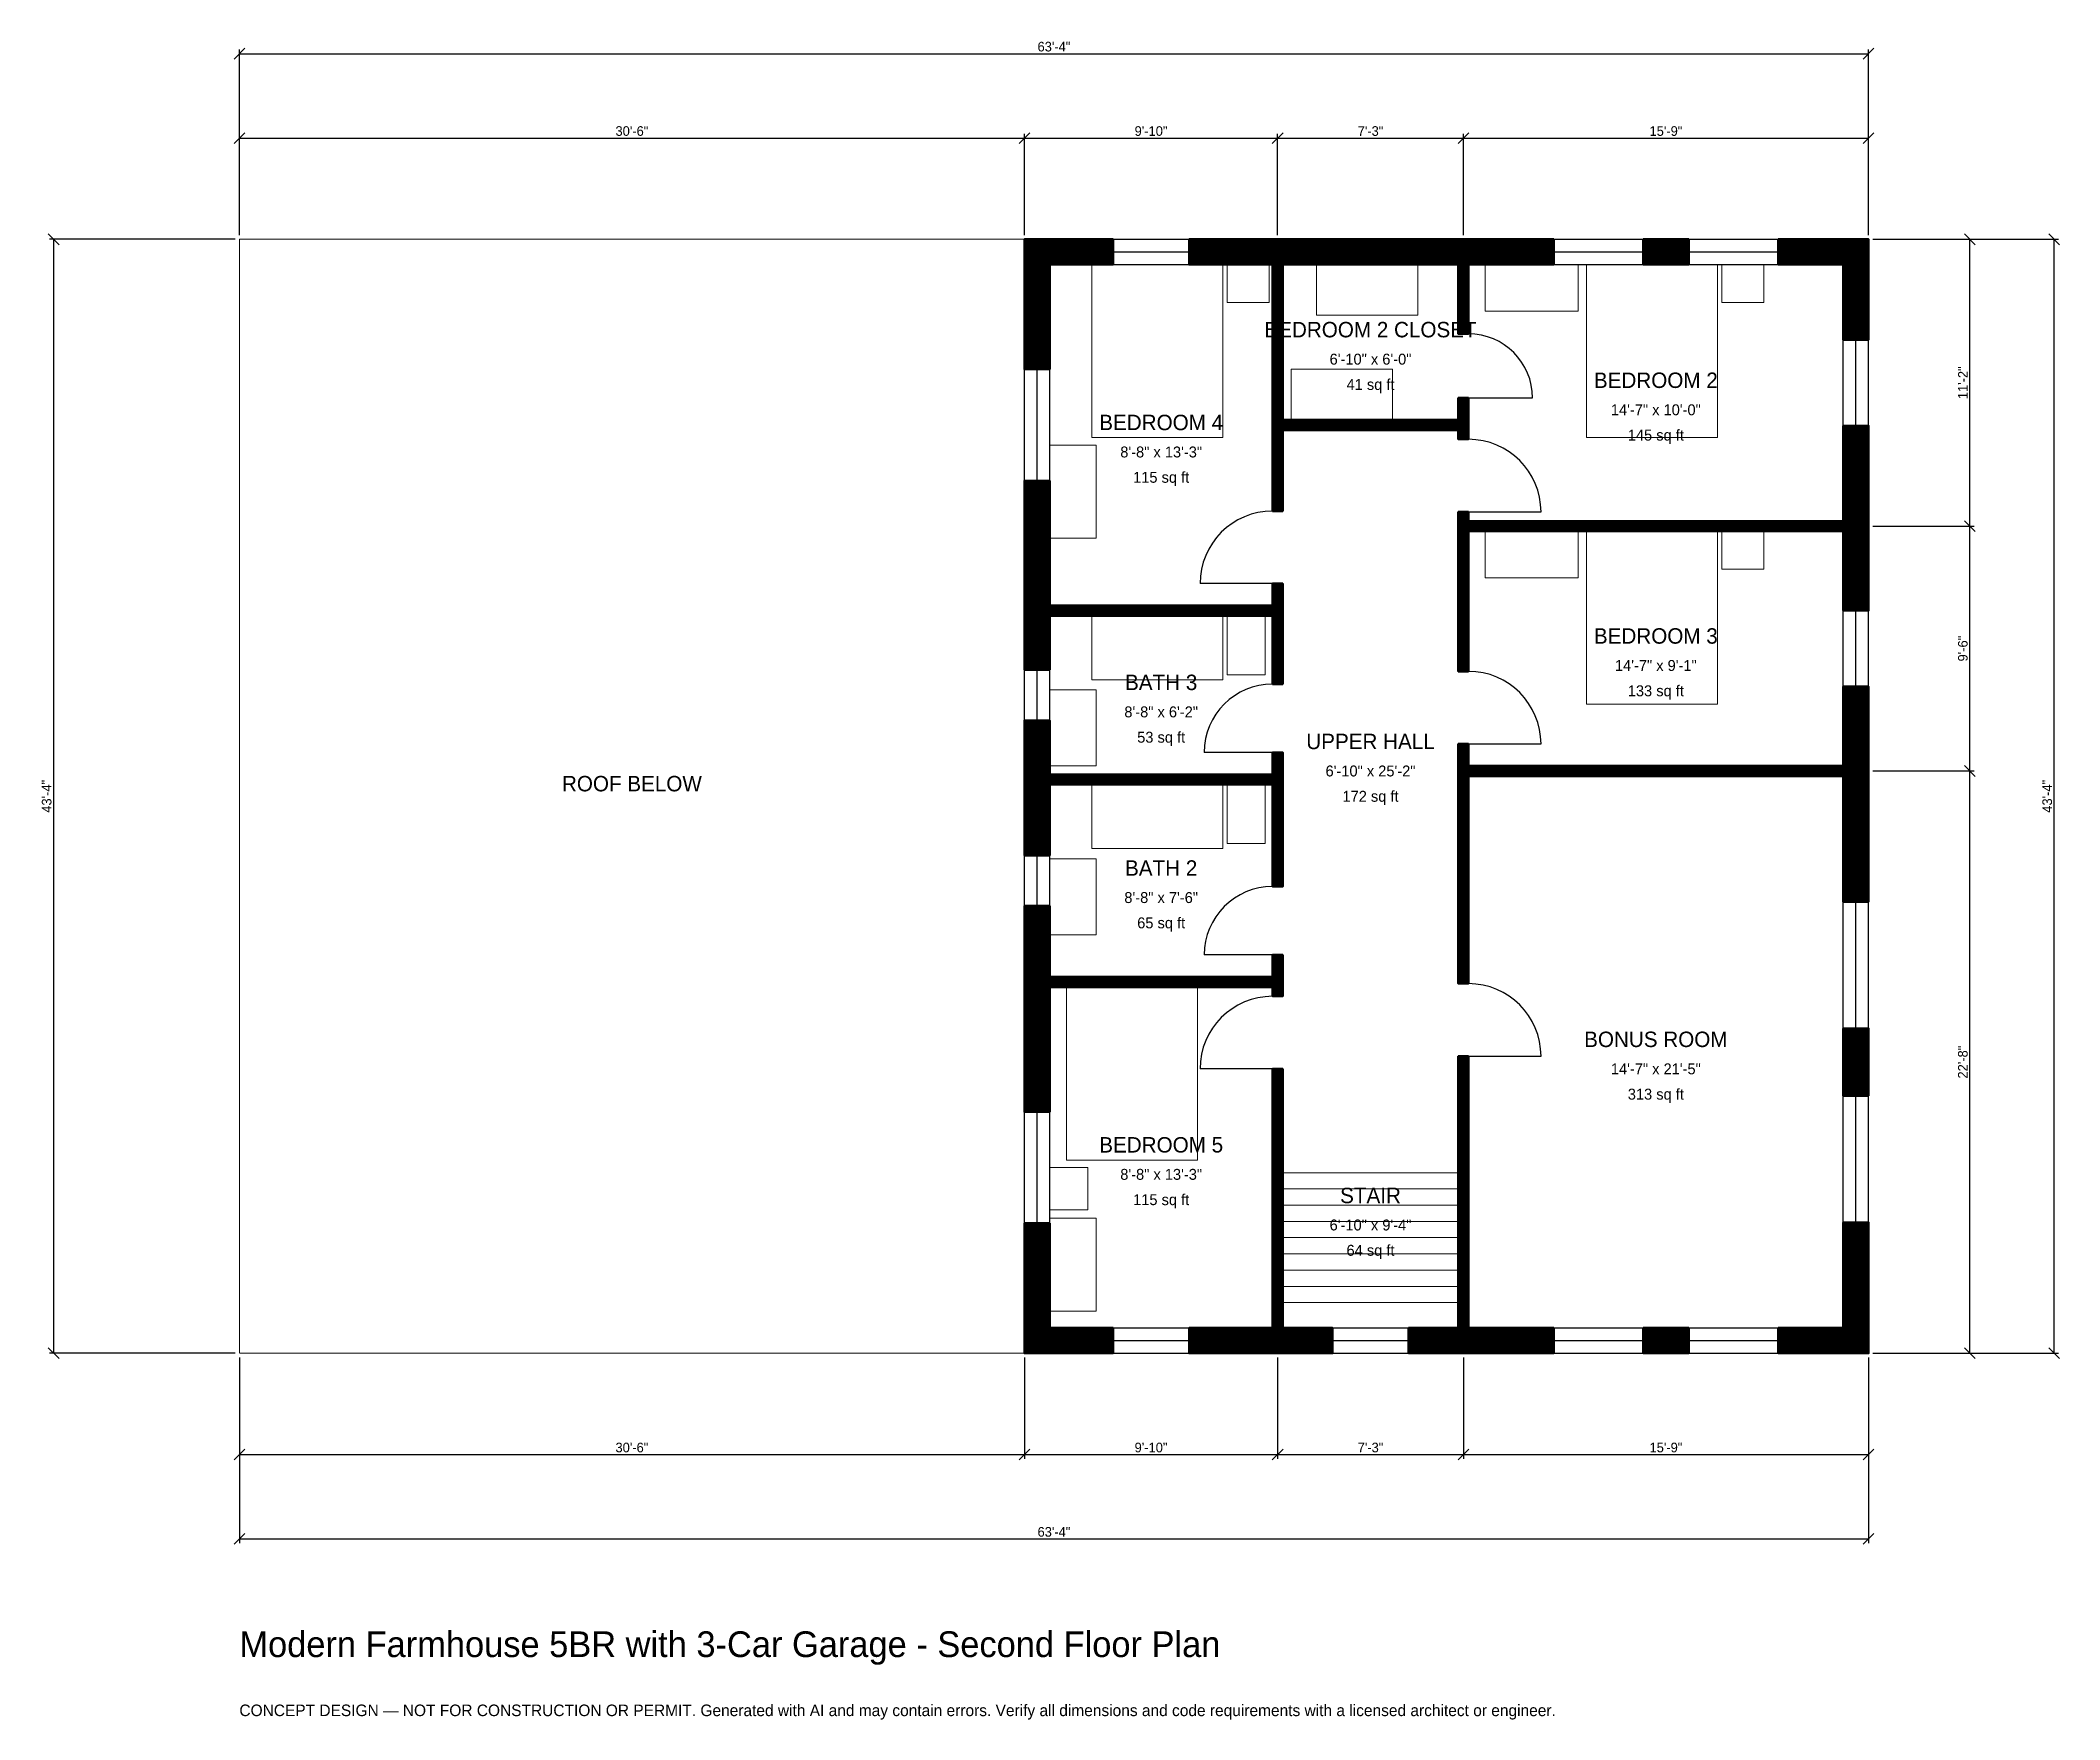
# Model space of a CAD drawing. Header units: inches. Extents: x -93 to 849, y -171 to 613.
import ezdxf
from ezdxf.enums import TextEntityAlignment as Align

# ---------------------------------------------------------------- set-up
doc = ezdxf.new("R2010")
doc.units = ezdxf.units.IN
doc.header["$MEASUREMENT"] = 0
doc.linetypes.add('DASHED', pattern=[0.6, 0.5, -0.1])
for name, color, linetype, lineweight in [('A-ANNO-DIMS', 1, 'Continuous', 13), ('A-ANNO-TEXT', 7, 'Continuous', 18), ('A-AREA-IDEN', 7, 'Continuous', 18), ('A-DOOR', 2, 'Continuous', 25), ('A-FLOR-FIXT', 9, 'Continuous', 13), ('A-FLOR-STRS', 3, 'Continuous', 18), ('A-FURN', 9, 'Continuous', 13), ('A-GLAZ', 4, 'Continuous', 25), ('A-SITE-PAVE', 8, 'Continuous', 13), ('A-WALL', 7, 'Continuous', 50), ('A-WALL-PATT', 8, 'Continuous', 13)]:
    doc.layers.add(name, color=color, linetype=linetype, lineweight=lineweight)
doc.dimstyles.new('PLAN', dxfattribs={"dimtxt": 4.5, "dimasz": 3, "dimexe": 2, "dimexo": 2, "dimgap": 1, "dimtad": 1, "dimdec": 0, "dimlunit": 4, "dimtsz": 2.5, "dimcen": 2.5, "dimclrd": 1, "dimclre": 1, "dimazin": 3, "dimtfac": 1, "dimtmove": 0, "dimatfit": 3})

msp = doc.modelspace()

# ---------------------------------------------------------------- hatches: boundary and pattern name
at = {"layer": 'A-WALL-PATT'}
h = msp.add_hatch(dxfattribs=at)
h.set_pattern_fill('ANSI31', color=8, scale=0.8)
h.paths.add_polyline_path([(478.3465, 0), (442.9134, 0), (442.9134, 11.811), (478.3465, 11.811), (481.8898, 11.811), (481.8898, 123.622), (481.8898, 128.3465), (481.8898, 132.6772), (486.6142, 132.6772), (486.6142, 128.3465), (486.6142, 123.622), (486.6142, 11.811), (490.1575, 11.811), (509.8425, 11.811), (509.8425, 0), (490.1575, 0), (486.6142, 0), (486.6142, 0), (481.8898, 0), (481.8898, 0), (478.3465, 0)])
h.paths.add_polyline_path([(377.9528, 0), (377.9528, 0), (366.1417, 0), (366.1417, 0), (366.1417, 0), (366.1417, 11.811), (366.1417, 11.811), (366.1417, 60.6299), (377.9528, 60.6299), (377.9528, 11.811), (407.4803, 11.811), (407.4803, 0), (377.9528, 0)])
h.paths.add_polyline_path([(366.1417, 167.3228), (366.1417, 170.8661), (366.1417, 170.8661), (366.1417, 175.5906), (366.1417, 175.5906), (366.1417, 179.1339), (366.1417, 208.6614), (377.9528, 208.6614), (377.9528, 179.1339), (377.9528, 175.5906), (481.8898, 175.5906), (481.8898, 185.8268), (486.6142, 185.8268), (486.6142, 175.5906), (486.6142, 170.8661), (486.6142, 166.5354), (481.8898, 166.5354), (481.8898, 170.8661), (377.9528, 170.8661), (377.9528, 167.3228), (377.9528, 112.5984), (366.1417, 112.5984), (366.1417, 167.3228)])
h.paths.add_polyline_path([(366.1417, 261.811), (366.1417, 265.3543), (366.1417, 265.3543), (366.1417, 270.0787), (366.1417, 270.0787), (366.1417, 273.622), (366.1417, 295.2756), (377.9528, 295.2756), (377.9528, 273.622), (377.9528, 270.0787), (481.8898, 270.0787), (481.8898, 280.315), (486.6142, 280.315), (486.6142, 270.0787), (486.6142, 265.3543), (486.6142, 265.3543), (486.6142, 217.7165), (481.8898, 217.7165), (481.8898, 265.3543), (481.8898, 265.3543), (377.9528, 265.3543), (377.9528, 261.811), (377.9528, 232.2835), (366.1417, 232.2835), (366.1417, 261.811)])
h.paths.add_polyline_path([(366.1417, 340.5512), (366.1417, 344.0945), (366.1417, 344.0945), (366.1417, 348.8189), (366.1417, 348.8189), (366.1417, 352.3622), (366.1417, 407.0866), (377.9528, 407.0866), (377.9528, 352.3622), (377.9528, 348.8189), (481.8898, 348.8189), (481.8898, 359.0551), (486.6142, 359.0551), (486.6142, 348.8189), (486.6142, 344.0945), (486.6142, 312.2047), (481.8898, 312.2047), (481.8898, 344.0945), (377.9528, 344.0945), (377.9528, 340.5512), (377.9528, 318.8976), (366.1417, 318.8976), (366.1417, 340.5512)])
h.paths.add_polyline_path([(366.1417, 507.874), (366.1417, 507.874), (366.1417, 519.685), (366.1417, 519.685), (366.1417, 519.6851), (377.9528, 519.6851), (377.9528, 519.685), (407.4803, 519.685), (407.4803, 507.874), (377.9528, 507.874), (377.9528, 459.0551), (366.1417, 459.0551), (366.1417, 507.874)])
h.paths.add_polyline_path([(481.8898, 519.685), (481.8898, 519.6851), (486.6142, 519.6851), (486.6142, 519.685), (490.1575, 519.685), (490.1575, 519.685), (564.9606, 519.685), (564.9606, 519.685), (568.5039, 519.685), (568.5039, 519.6851), (573.2283, 519.6851), (573.2283, 519.685), (612.9921, 519.685), (612.9921, 507.874), (576.7717, 507.874), (576.7717, 507.874), (573.2283, 507.874), (573.2283, 475.5906), (568.5039, 475.5906), (568.5039, 507.874), (486.6142, 507.874), (486.6142, 435.4331), (568.5039, 435.4331), (568.5039, 445.6693), (573.2283, 445.6693), (573.2283, 435.4331), (573.2283, 430.7087), (573.2283, 426.378), (568.5039, 426.378), (568.5039, 430.7087), (486.6142, 430.7087), (486.6142, 392.9134), (481.8898, 392.9134), (481.8898, 430.7087), (481.8898, 435.4331), (481.8898, 507.874), (478.3465, 507.874), (478.3465, 507.874), (442.9134, 507.874), (442.9134, 519.685), (481.8898, 519.685)])
h.paths.add_polyline_path([(675.9843, 519.685), (675.9843, 507.874), (654.7244, 507.874), (654.7244, 519.685), (675.9843, 519.685)])
h.paths.add_polyline_path([(748.0315, 519.685), (748.0315, 519.6851), (759.8425, 519.6851), (759.8425, 519.685), (759.8426, 519.685), (759.8426, 507.874), (759.8425, 507.874), (759.8425, 472.8346), (748.0315, 472.8346), (748.0315, 507.874), (717.7165, 507.874), (717.7165, 519.685), (748.0315, 519.685)])
h.paths.add_polyline_path([(759.8425, 391.7323), (759.8425, 388.189), (759.8426, 388.189), (759.8426, 383.4646), (759.8425, 383.4646), (759.8425, 379.9213), (759.8425, 346.4567), (748.0315, 346.4567), (748.0315, 379.9213), (748.0315, 383.4646), (573.2283, 383.4646), (573.2283, 318.1102), (568.5039, 318.1102), (568.5039, 383.4646), (568.5039, 388.189), (568.5039, 392.5197), (573.2283, 392.5197), (573.2283, 388.189), (748.0315, 388.189), (748.0315, 391.7323), (748.0315, 432.6772), (759.8425, 432.6772), (759.8425, 391.7323)])
h.paths.add_polyline_path([(759.8425, 277.5591), (759.8425, 274.0157), (759.8426, 274.0157), (759.8426, 269.2913), (759.8425, 269.2913), (759.8425, 265.748), (759.8425, 210.6299), (748.0315, 210.6299), (748.0315, 265.748), (748.0315, 269.2913), (573.2283, 269.2913), (573.2283, 172.4409), (568.5039, 172.4409), (568.5039, 269.2913), (568.5039, 274.0157), (568.5039, 284.252), (573.2283, 284.252), (573.2283, 274.0157), (748.0315, 274.0157), (748.0315, 277.5591), (748.0315, 311.0236), (759.8425, 311.0236), (759.8425, 277.5591)])
h.paths.add_polyline_path([(759.8425, 120.0787), (748.0315, 120.0787), (748.0315, 151.5748), (759.8425, 151.5748), (759.8425, 120.0787)])
h.paths.add_polyline_path([(759.8425, 11.811), (759.8426, 11.811), (759.8426, 0), (759.8425, 0), (759.8425, 0), (748.0315, 0), (748.0315, 0), (717.7165, 0), (717.7165, 11.811), (748.0315, 11.811), (748.0315, 61.0236), (759.8425, 61.0236), (759.8425, 11.811)])
h.paths.add_polyline_path([(654.7244, 0), (654.7244, 11.811), (675.9843, 11.811), (675.9843, 0), (654.7244, 0)])
h.paths.add_polyline_path([(576.7717, 0), (573.2283, 0), (573.2283, 0), (568.5039, 0), (568.5039, 0), (564.9606, 0), (545.2756, 0), (545.2756, 11.811), (564.9606, 11.811), (568.5039, 11.811), (568.5039, 123.622), (568.5039, 128.3465), (568.5039, 138.5827), (573.2283, 138.5827), (573.2283, 128.3465), (573.2283, 123.622), (573.2283, 11.811), (576.7717, 11.811), (612.9921, 11.811), (612.9921, 0), (576.7717, 0)])

# ---------------------------------------------------------------- linework, layer by layer
at = {"layer": 'A-DOOR'}
for p, q in [((573.2283, 445.6693), (603.1496, 445.6693)), ((573.2283, 392.5197), (607.0866, 392.5197)), ((481.8898, 359.0551), (448.0315, 359.0551)), ((573.2283, 284.252), (607.0866, 284.252)), ((481.8898, 280.315), (450, 280.315)), ((481.8898, 185.8268), (450, 185.8268)), ((481.8898, 132.6772), (448.0315, 132.6772)), ((573.2283, 138.5827), (607.0866, 138.5827))]:
    msp.add_line(p, q, dxfattribs=at)
for centre, radius, start, end in [((573.2283, 445.6693), 29.9213, 0, 90), ((573.2283, 392.5197), 33.8583, 0, 90), ((481.8898, 359.0551), 33.8583, 90, 180), ((481.8898, 280.315), 31.8898, 90, 180), ((573.2283, 284.252), 33.8583, 0, 90), ((481.8898, 185.8268), 31.8898, 90, 180), ((573.2283, 138.5827), 33.8583, 0, 90), ((481.8898, 132.6772), 33.8583, 90, 180)]:
    msp.add_arc(centre, radius, start, end, dxfattribs=at)
at = {"layer": 'A-FLOR-FIXT'}
for points in [[(397.6378, 314.1732), (458.6614, 314.1732), (458.6614, 344.0945), (397.6378, 344.0945)], [(460.6299, 316.5354), (478.3465, 316.5354), (478.3465, 344.0945), (460.6299, 344.0945)], [(377.9528, 274.0157), (399.6063, 274.0157), (399.6063, 309.4488), (377.9528, 309.4488)], [(397.6378, 235.4331), (458.6614, 235.4331), (458.6614, 265.3543), (397.6378, 265.3543)], [(460.6299, 237.7953), (478.3465, 237.7953), (478.3465, 265.3543), (460.6299, 265.3543)], [(377.9528, 195.2756), (399.6063, 195.2756), (399.6063, 230.7087), (377.9528, 230.7087)]]:
    msp.add_lwpolyline(points, close=True, dxfattribs=at)
at = {"layer": 'A-FLOR-STRS'}
for p, q in [((486.6142, 84.252), (568.5039, 84.252)), ((486.6142, 76.6732), (568.5039, 76.6732)), ((486.6142, 69.0945), (568.5039, 69.0945)), ((486.6142, 61.5157), (568.5039, 61.5157)), ((486.6142, 53.937), (568.5039, 53.937)), ((486.6142, 46.3583), (568.5039, 46.3583)), ((486.6142, 38.7795), (568.5039, 38.7795)), ((486.6142, 31.2008), (568.5039, 31.2008)), ((486.6142, 23.622), (568.5039, 23.622))]:
    msp.add_line(p, q, dxfattribs=at)
at = {"layer": 'A-FURN'}
for points in [[(397.6378, 427.1654), (458.6614, 427.1654), (458.6614, 507.874), (397.6378, 507.874)], [(460.6299, 490.1575), (480.315, 490.1575), (480.315, 507.874), (460.6299, 507.874)], [(502.3622, 484.252), (549.6063, 484.252), (549.6063, 507.874), (502.3622, 507.874)], [(581.1024, 486.2205), (624.4094, 486.2205), (624.4094, 507.874), (581.1024, 507.874)], [(628.3465, 427.1654), (689.3701, 427.1654), (689.3701, 507.874), (628.3465, 507.874)], [(691.3386, 490.1575), (711.0236, 490.1575), (711.0236, 507.874), (691.3386, 507.874)], [(490.5512, 435.4331), (537.7953, 435.4331), (537.7953, 459.0551), (490.5512, 459.0551)], [(377.9528, 380.315), (399.6063, 380.315), (399.6063, 423.622), (377.9528, 423.622)], [(581.1024, 361.811), (624.4094, 361.811), (624.4094, 383.4646), (581.1024, 383.4646)], [(628.3465, 302.7559), (689.3701, 302.7559), (689.3701, 383.4646), (628.3465, 383.4646)], [(691.3386, 365.748), (711.0236, 365.748), (711.0236, 383.4646), (691.3386, 383.4646)], [(385.8268, 90.1575), (446.8504, 90.1575), (446.8504, 170.8661), (385.8268, 170.8661)], [(377.9528, 66.9291), (395.6693, 66.9291), (395.6693, 86.6142), (377.9528, 86.6142)], [(377.9528, 19.685), (399.6063, 19.685), (399.6063, 62.9921), (377.9528, 62.9921)]]:
    msp.add_lwpolyline(points, close=True, dxfattribs=at)
at = {"layer": 'A-GLAZ'}
for p, q in [((407.4803, 519.685), (442.9134, 519.685)), ((612.9921, 519.685), (654.7244, 519.685)), ((675.9843, 519.685), (717.7165, 519.685)), ((407.4803, 513.7795), (442.9134, 513.7795)), ((612.9921, 513.7795), (654.7244, 513.7795)), ((675.9843, 513.7795), (717.7165, 513.7795)), ((407.4803, 507.874), (442.9134, 507.874)), ((612.9921, 507.874), (654.7244, 507.874)), ((675.9843, 507.874), (717.7165, 507.874)), ((748.0315, 432.6772), (748.0315, 472.8346)), ((753.937, 432.6772), (753.937, 472.8346)), ((759.8425, 432.6772), (759.8425, 472.8346)), ((366.1417, 407.0866), (366.1417, 459.0551)), ((372.0472, 407.0866), (372.0472, 459.0551)), ((377.9528, 407.0866), (377.9528, 459.0551)), ((748.0315, 311.0236), (748.0315, 346.4567)), ((753.937, 311.0236), (753.937, 346.4567)), ((759.8425, 311.0236), (759.8425, 346.4567)), ((366.1417, 295.2756), (366.1417, 318.8976)), ((372.0472, 295.2756), (372.0472, 318.8976)), ((377.9528, 295.2756), (377.9528, 318.8976)), ((366.1417, 208.6614), (366.1417, 232.2835)), ((372.0472, 208.6614), (372.0472, 232.2835)), ((377.9528, 208.6614), (377.9528, 232.2835)), ((748.0315, 151.5748), (748.0315, 210.6299)), ((753.937, 151.5748), (753.937, 210.6299)), ((759.8425, 151.5748), (759.8425, 210.6299)), ((748.0315, 61.0236), (748.0315, 120.0787)), ((753.937, 61.0236), (753.937, 120.0787)), ((759.8425, 61.0236), (759.8425, 120.0787)), ((366.1417, 60.6299), (366.1417, 112.5984)), ((372.0472, 60.6299), (372.0472, 112.5984)), ((377.9528, 60.6299), (377.9528, 112.5984)), ((407.4803, 11.811), (442.9134, 11.811)), ((509.8425, 11.811), (545.2756, 11.811)), ((612.9921, 11.811), (654.7244, 11.811)), ((675.9843, 11.811), (717.7165, 11.811)), ((407.4803, 5.9055), (442.9134, 5.9055)), ((407.4803, 0), (442.9134, 0)), ((509.8425, 5.9055), (545.2756, 5.9055)), ((509.8425, 0), (545.2756, 0)), ((612.9921, 5.9055), (654.7244, 5.9055)), ((612.9921, 0), (654.7244, 0)), ((675.9843, 5.9055), (717.7165, 5.9055)), ((675.9843, 0), (717.7165, 0))]:
    msp.add_line(p, q, dxfattribs=at)
at = {"layer": 'A-SITE-PAVE', "linetype": 'DASHED'}
msp.add_lwpolyline([(0, 0), (366.1417, 0), (366.1417, 519.685), (0, 519.685)], close=True, dxfattribs=at)
at = {"layer": 'A-WALL'}
for points in [[(366.1417, 507.874), (366.1417, 507.874), (366.1417, 519.685), (366.1417, 519.685), (366.1417, 519.6851), (377.9528, 519.6851), (377.9528, 519.685), (407.4803, 519.685), (407.4803, 507.874), (377.9528, 507.874), (377.9528, 459.0551), (366.1417, 459.0551), (366.1417, 507.874)], [(481.8898, 519.685), (481.8898, 519.6851), (486.6142, 519.6851), (486.6142, 519.685), (490.1575, 519.685), (490.1575, 519.685), (564.9606, 519.685), (564.9606, 519.685), (568.5039, 519.685), (568.5039, 519.6851), (573.2283, 519.6851), (573.2283, 519.685), (612.9921, 519.685), (612.9921, 507.874), (576.7717, 507.874), (576.7717, 507.874), (573.2283, 507.874), (573.2283, 475.5906), (568.5039, 475.5906), (568.5039, 507.874), (486.6142, 507.874), (486.6142, 435.4331), (568.5039, 435.4331), (568.5039, 445.6693), (573.2283, 445.6693), (573.2283, 435.4331), (573.2283, 430.7087), (573.2283, 426.378), (568.5039, 426.378), (568.5039, 430.7087), (486.6142, 430.7087), (486.6142, 392.9134), (481.8898, 392.9134), (481.8898, 430.7087), (481.8898, 435.4331), (481.8898, 507.874), (478.3465, 507.874), (478.3465, 507.874), (442.9134, 507.874), (442.9134, 519.685), (481.8898, 519.685)], [(675.9843, 519.685), (675.9843, 507.874), (654.7244, 507.874), (654.7244, 519.685), (675.9843, 519.685)], [(748.0315, 519.685), (748.0315, 519.6851), (759.8425, 519.6851), (759.8425, 519.685), (759.8426, 519.685), (759.8426, 507.874), (759.8425, 507.874), (759.8425, 472.8346), (748.0315, 472.8346), (748.0315, 507.874), (717.7165, 507.874), (717.7165, 519.685), (748.0315, 519.685)], [(759.8425, 391.7323), (759.8425, 388.189), (759.8426, 388.189), (759.8426, 383.4646), (759.8425, 383.4646), (759.8425, 379.9213), (759.8425, 346.4567), (748.0315, 346.4567), (748.0315, 379.9213), (748.0315, 383.4646), (573.2283, 383.4646), (573.2283, 318.1102), (568.5039, 318.1102), (568.5039, 383.4646), (568.5039, 388.189), (568.5039, 392.5197), (573.2283, 392.5197), (573.2283, 388.189), (748.0315, 388.189), (748.0315, 391.7323), (748.0315, 432.6772), (759.8425, 432.6772), (759.8425, 391.7323)], [(366.1417, 340.5512), (366.1417, 344.0945), (366.1417, 344.0945), (366.1417, 348.8189), (366.1417, 348.8189), (366.1417, 352.3622), (366.1417, 407.0866), (377.9528, 407.0866), (377.9528, 352.3622), (377.9528, 348.8189), (481.8898, 348.8189), (481.8898, 359.0551), (486.6142, 359.0551), (486.6142, 348.8189), (486.6142, 344.0945), (486.6142, 312.2047), (481.8898, 312.2047), (481.8898, 344.0945), (377.9528, 344.0945), (377.9528, 340.5512), (377.9528, 318.8976), (366.1417, 318.8976), (366.1417, 340.5512)], [(759.8425, 277.5591), (759.8425, 274.0157), (759.8426, 274.0157), (759.8426, 269.2913), (759.8425, 269.2913), (759.8425, 265.748), (759.8425, 210.6299), (748.0315, 210.6299), (748.0315, 265.748), (748.0315, 269.2913), (573.2283, 269.2913), (573.2283, 172.4409), (568.5039, 172.4409), (568.5039, 269.2913), (568.5039, 274.0157), (568.5039, 284.252), (573.2283, 284.252), (573.2283, 274.0157), (748.0315, 274.0157), (748.0315, 277.5591), (748.0315, 311.0236), (759.8425, 311.0236), (759.8425, 277.5591)], [(366.1417, 261.811), (366.1417, 265.3543), (366.1417, 265.3543), (366.1417, 270.0787), (366.1417, 270.0787), (366.1417, 273.622), (366.1417, 295.2756), (377.9528, 295.2756), (377.9528, 273.622), (377.9528, 270.0787), (481.8898, 270.0787), (481.8898, 280.315), (486.6142, 280.315), (486.6142, 270.0787), (486.6142, 265.3543), (486.6142, 265.3543), (486.6142, 217.7165), (481.8898, 217.7165), (481.8898, 265.3543), (481.8898, 265.3543), (377.9528, 265.3543), (377.9528, 261.811), (377.9528, 232.2835), (366.1417, 232.2835), (366.1417, 261.811)], [(366.1417, 167.3228), (366.1417, 170.8661), (366.1417, 170.8661), (366.1417, 175.5906), (366.1417, 175.5906), (366.1417, 179.1339), (366.1417, 208.6614), (377.9528, 208.6614), (377.9528, 179.1339), (377.9528, 175.5906), (481.8898, 175.5906), (481.8898, 185.8268), (486.6142, 185.8268), (486.6142, 175.5906), (486.6142, 170.8661), (486.6142, 166.5354), (481.8898, 166.5354), (481.8898, 170.8661), (377.9528, 170.8661), (377.9528, 167.3228), (377.9528, 112.5984), (366.1417, 112.5984), (366.1417, 167.3228)], [(759.8425, 120.0787), (748.0315, 120.0787), (748.0315, 151.5748), (759.8425, 151.5748), (759.8425, 120.0787)], [(478.3465, 0), (442.9134, 0), (442.9134, 11.811), (478.3465, 11.811), (481.8898, 11.811), (481.8898, 123.622), (481.8898, 128.3465), (481.8898, 132.6772), (486.6142, 132.6772), (486.6142, 128.3465), (486.6142, 123.622), (486.6142, 11.811), (490.1575, 11.811), (509.8425, 11.811), (509.8425, 0), (490.1575, 0), (486.6142, 0), (486.6142, 0), (481.8898, 0), (481.8898, 0), (478.3465, 0)], [(576.7717, 0), (573.2283, 0), (573.2283, 0), (568.5039, 0), (568.5039, 0), (564.9606, 0), (545.2756, 0), (545.2756, 11.811), (564.9606, 11.811), (568.5039, 11.811), (568.5039, 123.622), (568.5039, 128.3465), (568.5039, 138.5827), (573.2283, 138.5827), (573.2283, 128.3465), (573.2283, 123.622), (573.2283, 11.811), (576.7717, 11.811), (612.9921, 11.811), (612.9921, 0), (576.7717, 0)], [(377.9528, 0), (377.9528, 0), (366.1417, 0), (366.1417, 0), (366.1417, 0), (366.1417, 11.811), (366.1417, 11.811), (366.1417, 60.6299), (377.9528, 60.6299), (377.9528, 11.811), (407.4803, 11.811), (407.4803, 0), (377.9528, 0)], [(759.8425, 11.811), (759.8426, 11.811), (759.8426, 0), (759.8425, 0), (759.8425, 0), (748.0315, 0), (748.0315, 0), (717.7165, 0), (717.7165, 11.811), (748.0315, 11.811), (748.0315, 61.0236), (759.8425, 61.0236), (759.8425, 11.811)], [(654.7244, 0), (654.7244, 11.811), (675.9843, 11.811), (675.9843, 0), (654.7244, 0)]]:
    msp.add_lwpolyline(points, close=True, dxfattribs=at)

# ---------------------------------------------------------------- texts
at = {"layer": 'A-ANNO-TEXT'}
for s, height, p in [('Modern Farmhouse 5BR with 3-Car Garage - Second Floor Plan', 12, (0, -141.7323)), ('CONCEPT DESIGN — NOT FOR CONSTRUCTION OR PERMIT. Generated with AI and may contain errors. Verify all dimensions and code requirements with a licensed architect or engineer.', 5.4, (0, -169.2913))]:
    msp.add_text(s, height=height, dxfattribs=at).set_placement(p)
at = {"layer": 'A-AREA-IDEN'}
for s, height, p in [('BEDROOM 2 CLOSET', 7.2, (527.5591, 477.5591)), ('6\'-10" x 6\'-0"', 5.1, (527.5591, 463.7795)), ('41 sq ft', 5.1, (527.5591, 451.9685)), ('BEDROOM 2', 7.2, (660.6299, 453.937)), ('14\'-7" x 10\'-0"', 5.1, (660.6299, 440.1575)), ('BEDROOM 4', 7.2, (429.9213, 434.252)), ('145 sq ft', 5.1, (660.6299, 428.3465)), ('8\'-8" x 13\'-3"', 5.1, (429.9213, 420.4724)), ('115 sq ft', 5.1, (429.9213, 408.6614)), ('BEDROOM 3', 7.2, (660.6299, 334.6457)), ('14\'-7" x 9\'-1"', 5.1, (660.6299, 320.8661)), ('BATH 3', 7.2, (429.9213, 312.9921)), ('133 sq ft', 5.1, (660.6299, 309.0551)), ('8\'-8" x 6\'-2"', 5.1, (429.9213, 299.2126)), ('53 sq ft', 5.1, (429.9213, 287.4016)), ('UPPER HALL', 7.2, (527.5591, 285.4331)), ('6\'-10" x 25\'-2"', 5.1, (527.5591, 271.6535)), ('ROOF BELOW', 7.2, (183.0709, 265.748)), ('172 sq ft', 5.1, (527.5591, 259.8425)), ('BATH 2', 7.2, (429.9213, 226.378)), ('8\'-8" x 7\'-6"', 5.1, (429.9213, 212.5984)), ('65 sq ft', 5.1, (429.9213, 200.7874)), ('BONUS ROOM', 7.2, (660.6299, 146.4567)), ('14\'-7" x 21\'-5"', 5.1, (660.6299, 132.6772)), ('313 sq ft', 5.1, (660.6299, 120.8661)), ('BEDROOM 5', 7.2, (429.9213, 97.2441)), ('8\'-8" x 13\'-3"', 5.1, (429.9213, 83.4646)), ('STAIR', 7.2, (527.5591, 73.622)), ('115 sq ft', 5.1, (429.9213, 71.6535)), ('6\'-10" x 9\'-4"', 5.1, (527.5591, 59.8425)), ('64 sq ft', 5.1, (527.5591, 48.0315))]:
    msp.add_text(s, height=height, dxfattribs=at).set_placement(p, align=Align.MIDDLE_CENTER)

# ---------------------------------------------------------------- dimensions: what is measured, and where the dimension line sits
at = {"layer": 'A-ANNO-DIMS'}
for base, p1, p2, text in [((0, 606.2992), (0, 519.685), (759.8425, 519.685), '63\'-4"'), ((0, 566.9291), (0, 519.685), (366.1417, 519.685), '30\'-6"'), ((366.1417, 566.9291), (366.1417, 519.685), (484.252, 519.685), '9\'-10"'), ((484.252, 566.9291), (484.252, 519.685), (570.8661, 519.685), '7\'-3"'), ((570.8661, 566.9291), (570.8661, 519.685), (759.8425, 519.685), '15\'-9"'), ((0, -47.2441), (0, 0), (366.1417, 0), '30\'-6"'), ((0, -86.6142), (0, 0), (759.8425, 0), '63\'-4"'), ((366.1417, -47.2441), (366.1417, 0), (484.252, 0), '9\'-10"'), ((484.252, -47.2441), (484.252, 0), (570.8661, 0), '7\'-3"'), ((570.8661, -47.2441), (570.8661, 0), (759.8425, 0), '15\'-9"')]:
    msp.add_linear_dim(base=base, p1=p1, p2=p2, text=text, dimstyle='PLAN', dxfattribs=at).render()
for base, p1, p2, text in [((-86.6142, 0), (0, 0), (0, 519.685), '43\'-4"'), ((807.0866, 385.8268), (759.8425, 385.8268), (759.8425, 519.685), '11\'-2"'), ((846.4567, 0), (759.8425, 0), (759.8425, 519.685), '43\'-4"'), ((807.0866, 271.6535), (759.8425, 271.6535), (759.8425, 385.8268), '9\'-6"'), ((807.0866, 0), (759.8425, 0), (759.8425, 271.6535), '22\'-8"')]:
    msp.add_linear_dim(base=base, p1=p1, p2=p2, angle=90, text=text, dimstyle='PLAN', dxfattribs=at).render()

doc.saveas('drawing.dxf')
